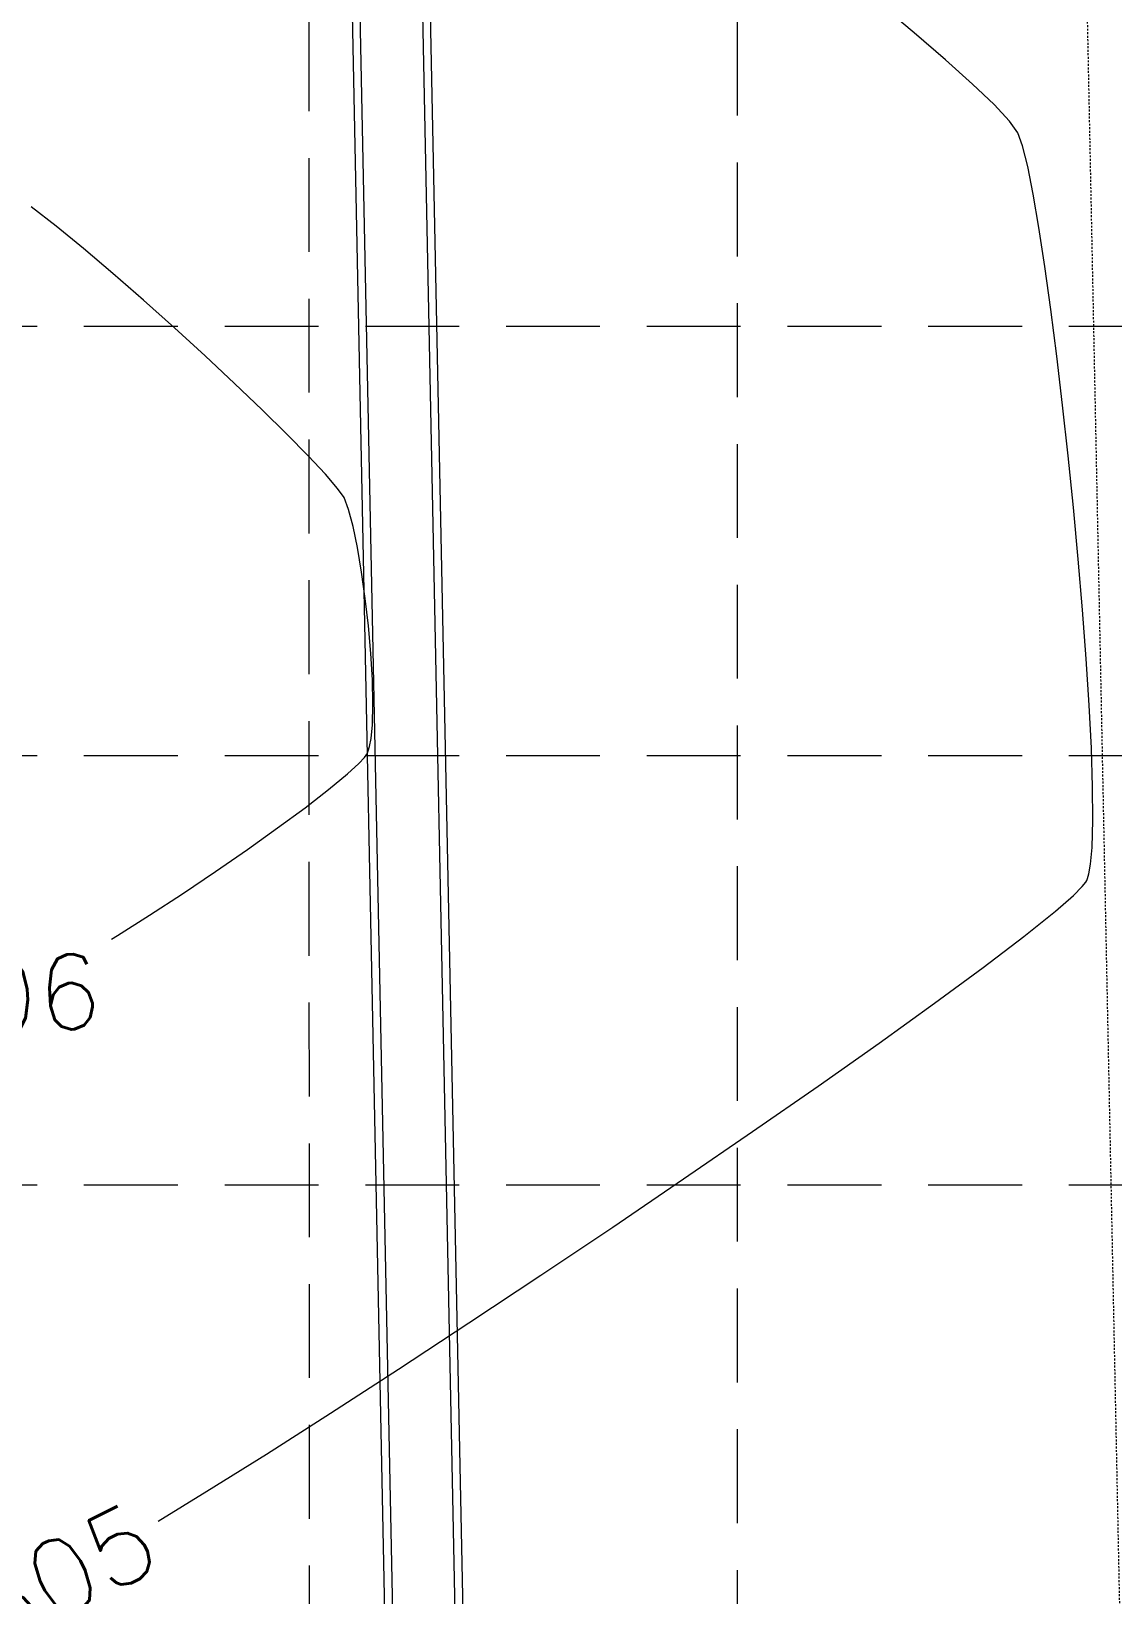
# Model space of a CAD drawing. Extents: x 2140663 to 2528301, y 336313 to 7007653.
# Drawn here: x 2528062.6 to 2528131.7, y 7006747.2 to 7006847.1 of the extents above; entities that cross this region are included whole.
import ezdxf

# ---------------------------------------------------------------- set-up
doc = ezdxf.new("R2010")
doc.units = 0
doc.header["$MEASUREMENT"] = 0
doc.linetypes.add('HIDDEN', pattern=[0.375, 0.25, -0.125])
doc.linetypes.add('xdrc002pt$0$HIDDEN2', pattern=[0.1875, 0.125, -0.0625])
for name, color, linetype in [('1 EXISTING CONTOURS', 43, 'Continuous'), ('GRID', 254, 'HIDDEN'), ('xdrc002pt$0$V-ESMT-ACCS-N', 2, 'xdrc002pt$0$HIDDEN2'), ('xdrc002STM$0$C-STRM-PIPE-N', 5, 'Continuous')]:
    doc.layers.add(name, color=color, linetype=linetype)
doc.styles.add('L200', font='simplex', dxfattribs={"height": 12})

msp = doc.modelspace()

# ---------------------------------------------------------------- linework, layer by layer
at = {"layer": '1 EXISTING CONTOURS', "color": 43, "lineweight": 0, "extrusion": (0.6454879085347226, 0.7637704890446276, 0), "elevation": 6983493.274647921}
msp.add_lwpolyline([(2591932.323042816, 605), (2591935.247189978, 605)], dxfattribs=at)
at = {"layer": '1 EXISTING CONTOURS', "color": 43, "lineweight": 0}
for points, elevation in [([(2528121.053466733, 7006845.314550581), (2528119.050177799, 7006847.047882162)], 605), ([(2528122.772405834, 7006843.771860116), (2528121.053466733, 7006845.314550581)], 605), ([(2528125.140188705, 7006841.404286792), (2528124.152733645, 7006842.456281832)], 605), ([(2528126.309446885, 7006838.503231112), (2528125.980641286, 7006839.825729141)], 605), ([(2528126.660741759, 7006836.740074881), (2528126.309446885, 7006838.503231112)], 605), ([(2528069.755543314, 7006829.951566054), (2528067.800443592, 7006831.660403799)], 606), ([(2528128.167122159, 7006826.385326068), (2528127.787716109, 7006829.358886042)], 605), ([(2528128.538094521, 7006823.247222426), (2528128.167122159, 7006826.385326068)], 605), ([(2528078.924213939, 7006821.384712229), (2528077.335037153, 7006822.944048172)], 606), ([(2528080.292923894, 7006819.9966278), (2528078.924213939, 7006821.384712229)], 606), ([(2528082.585311937, 7006817.331054092), (2528082.172566974, 7006817.92268168)], 606), ([(2528083.69987508, 7006812.573347844), (2528083.438270027, 7006814.133022283)], 606), ([(2528129.813955234, 7006810.153829296), (2528129.538563551, 7006813.397878549)], 605), ([(2528130.049990265, 7006807.021350907), (2528129.813955234, 7006810.153829296)], 605), ([(2528084.392535424, 7006805.683245982), (2528084.290448443, 7006807.367213435)], 606), ([(2528084.432225234, 7006804.138541067), (2528084.392535424, 7006805.683245982)], 606), ([(2528084.400510808, 7006802.801233001), (2528084.432225234, 7006804.138541067)], 606), ([(2528084.219002051, 7006801.407156153), (2528084.317675472, 7006801.926498539)], 606), ([(2528084.317675472, 7006801.926498539), (2528084.400510808, 7006802.801233001)], 606), ([(2528084.037424855, 7006800.931924799), (2528084.086841004, 7006801.021344679)], 606), ([(2528084.086841004, 7006801.021344679), (2528084.134735628, 7006801.134203278)], 606), ([(2528084.134735628, 7006801.134203278), (2528084.219002051, 7006801.407156153)], 606), ([(2528130.46010952, 7006798.845569992), (2528130.379252001, 7006801.311998347)], 605), ([(2528130.476872016, 7006796.711604124), (2528130.46010952, 7006798.845569992)], 605), ([(2528078.334007964, 7006796.207111754), (2528080.085008177, 7006797.497054237)], 606), ([(2528130.423354898, 7006794.965323654), (2528130.476872016, 7006796.711604124)], 605), ([(2528072.24268304, 7006792.004586631), (2528074.352659363, 7006793.420341075)], 606), ([(2528130.080743442, 7006792.856710534), (2528130.130178233, 7006792.975257528)], 605), ([(2528129.792227968, 7006792.459938418), (2528130.015978274, 7006792.744203817)], 605), ([(2528126.060942227, 7006789.262824516), (2528128.082136018, 7006790.884747276)], 605), ([(2528108.704826106, 7006776.788245255), (2528112.895339483, 7006779.698952681)], 605), ([(2528104.303105335, 7006773.769364336), (2528108.704826106, 7006776.788245255)], 605), ([(2528090.572887058, 7006764.562292074), (2528095.16291697, 7006767.606526598)], 605), ([(2528086.068525115, 7006761.60932864), (2528090.572887058, 7006764.562292074)], 605), ([(2528070.692086737, 7006751.890675762), (2528073.811635499, 7006753.796676348)], 605)]:
    msp.add_lwpolyline(points, dxfattribs=dict(at, elevation=elevation))
at = {"layer": '1 EXISTING CONTOURS', "color": 43, "lineweight": 0, "extrusion": (-0.6899247229196706, -0.7238811205607008, 0), "elevation": -6816336.324426873}
msp.add_lwpolyline([(-3004132.495594623, 605), (-3004134.40243785, 605)], dxfattribs=at)
at = {"layer": '1 EXISTING CONTOURS', "color": 43, "lineweight": 0, "extrusion": (0.8120852552812631, 0.5835388060401517, 0), "elevation": 6141817.017023338}
msp.add_lwpolyline([(4214892.53875159, 605), (4214893.464689756, 605)], dxfattribs=at)
at = {"layer": '1 EXISTING CONTOURS', "color": 43, "lineweight": 0, "extrusion": (0.9399599333125224, 0.3412848132676263, 0), "elevation": 4767665.149689376}
msp.add_lwpolyline([(5723337.692103694, 605), (5723338.571520879, 605)], dxfattribs=at)
at = {"layer": '1 EXISTING CONTOURS', "color": 43, "lineweight": 0, "extrusion": (-0.6139246370806066, -0.78936464323242, 0), "elevation": -7082988.443423918}
msp.add_lwpolyline([(-2306103.983185331, 606.0000000000007), (-2306105.99179379, 606.0000000000007)], dxfattribs=at)
at = {"layer": '1 EXISTING CONTOURS', "color": 43, "lineweight": 0, "extrusion": (0.9856780040281131, 0.1686382885798923, 0), "elevation": 3673539.797095136}
msp.add_lwpolyline([(6480143.719316406, 605), (6480145.899127172, 605)], dxfattribs=at)
at = {"layer": '1 EXISTING CONTOURS', "color": 43, "lineweight": 0, "extrusion": (-0.6333988072812327, -0.7738255300354931, 0), "elevation": -7023340.397682847}
msp.add_lwpolyline([(-2481837.878226631, 606), (-2481840.149811444, 606)], dxfattribs=at)
at = {"layer": '1 EXISTING CONTOURS', "color": 43, "lineweight": 0, "extrusion": (0.9885885450723183, 0.1506409258860183, 0), "elevation": 3554793.471097178}
msp.add_lwpolyline([(6546034.510632926, 605), (6546037.018050118, 605)], dxfattribs=at)
at = {"layer": '1 EXISTING CONTOURS', "color": 43, "lineweight": 0, "extrusion": (0.647303752524208, 0.7622321509671963, 0), "elevation": 6977260.141837398}
msp.add_lwpolyline([(2608573.869761779, 606.0000000000003), (2608576.337516598, 606.0000000000003)], dxfattribs=at)
at = {"layer": '1 EXISTING CONTOURS', "color": 43, "lineweight": 0, "extrusion": (0.9905322333681578, 0.1372803505920991, 0), "elevation": 3466092.054733427}
msp.add_lwpolyline([(6593428.064647674, 605.0000000000007), (6593430.84476255, 605.0000000000007)], dxfattribs=at)
at = {"layer": '1 EXISTING CONTOURS', "color": 43, "lineweight": 0, "extrusion": (-0.6671082468814576, -0.7449607955743365, 0), "elevation": -6906309.797787275}
msp.add_lwpolyline([(-2790998.530832103, 606.0000000000007), (-2791001.188828754, 606.0000000000007)], dxfattribs=at)
at = {"layer": '1 EXISTING CONTOURS', "color": 43, "lineweight": 0, "extrusion": (-0.6751868193773147, -0.7376467711168709, 0), "elevation": -6875484.895912383}
msp.add_lwpolyline([(-2866091.427049004, 606), (-2866094.078742024, 606)], dxfattribs=at)
at = {"layer": '1 EXISTING CONTOURS', "color": 43, "lineweight": 0, "extrusion": (-0.6829776088207764, -0.7304393101753591, 0), "elevation": -6844679.158226146}
msp.add_lwpolyline([(-2938898.550829255, 606), (-2938901.128494752, 606)], dxfattribs=at)
at = {"layer": '1 EXISTING CONTOURS', "color": 43, "lineweight": 0, "extrusion": (0.6911082641854487, 0.7227512484766638, 0), "elevation": 6811365.169409854}
msp.add_lwpolyline([(3015302.192172249, 606.0000000000007), (3015304.628071934, 606.0000000000007)], dxfattribs=at)
at = {"layer": '1 EXISTING CONTOURS', "color": 43, "lineweight": 0, "extrusion": (0.9940330190628972, 0.1090795902664734, 0), "elevation": 3277344.652177788}
msp.add_lwpolyline([(6689243.174482231, 605.0000000000003), (6689246.441400274, 605.0000000000003)], dxfattribs=at)
at = {"layer": '1 EXISTING CONTOURS', "color": 43, "lineweight": 0, "extrusion": (0.7287470092139553, 0.6847830288213308, 0), "elevation": 6640482.372217683}
msp.add_lwpolyline([(3375011.031445558, 606.0000000000007), (3375012.636551105, 606.0000000000007)], dxfattribs=at)
at = {"layer": '1 EXISTING CONTOURS', "color": 43, "lineweight": 0, "extrusion": (0.9948748052585761, 0.1011143998731661, 0), "elevation": 3223662.140832007}
msp.add_lwpolyline([(6715275.128286395, 605.0000000000007), (6715278.446816772, 605.0000000000007)], dxfattribs=at)
at = {"layer": '1 EXISTING CONTOURS', "color": 43, "lineweight": 0, "extrusion": (0.7570019194045481, 0.6534126521715279, 0), "elevation": 6492106.539188052}
msp.add_lwpolyline([(3652293.739103677, 606), (3652294.933592394, 606)], dxfattribs=at)
at = {"layer": '1 EXISTING CONTOURS', "color": 43, "lineweight": 0, "extrusion": (0.9342569067831227, 0.3566006619848477, 0), "elevation": 4860514.314906604}
msp.add_lwpolyline([(5644650.758735461, 606), (5644651.562630369, 606)], dxfattribs=at)
at = {"layer": '1 EXISTING CONTOURS', "color": 43, "lineweight": 0, "extrusion": (0.9668959613542654, 0.2551709229454073, 0), "elevation": 4232328.972517963}
msp.add_lwpolyline([(6129768.287438445, 606), (6129769.413435538, 606)], dxfattribs=at)
at = {"layer": '1 EXISTING CONTOURS', "color": 43, "lineweight": 0, "extrusion": (0.9956579821134172, 0.09308696285645167, 0), "elevation": 3169395.333397918}
msp.add_lwpolyline([(6741053.788324448, 605), (6741057.10311454, 605)], dxfattribs=at)
at = {"layer": '1 EXISTING CONTOURS', "color": 43, "lineweight": 0, "extrusion": (0.9795532155940433, 0.2011852326075894, 0), "elevation": 3886059.792437685}
msp.add_lwpolyline([(6354934.26049202, 606), (6354935.647109279, 606)], dxfattribs=at)
at = {"layer": '1 EXISTING CONTOURS', "color": 43, "lineweight": 0, "extrusion": (0.9904839564565758, 0.1376282383892496, 0), "elevation": 3468361.616499157}
msp.add_lwpolyline([(6592198.024470751, 606), (6592199.733684872, 606)], dxfattribs=at)
at = {"layer": '1 EXISTING CONTOURS', "color": 43, "lineweight": 0, "extrusion": (0.9936003568402438, 0.112952781669777, 0), "elevation": 3303343.879623676}
msp.add_lwpolyline([(6676413.908897555, 606.0000000000007), (6676415.678310744, 606.0000000000007)], dxfattribs=at)
at = {"layer": '1 EXISTING CONTOURS', "color": 43, "lineweight": 0, "extrusion": (0.9960991945752432, 0.08824054944611316, 0), "elevation": 3136507.257480008}
msp.add_lwpolyline([(6756395.628189925, 606.0000000000007), (6756397.390158691, 606.0000000000007)], dxfattribs=at)
at = {"layer": '1 EXISTING CONTOURS', "color": 43, "lineweight": 0, "extrusion": (0.9979434448163657, 0.06410055341450165, 0), "elevation": 2972071.018768265}
msp.add_lwpolyline([(6830339.628945934, 605), (6830342.600742217, 605)], dxfattribs=at)
at = {"layer": '1 EXISTING CONTOURS', "color": 43, "lineweight": 0, "extrusion": (0.9987234054076048, 0.05051296359388723, 0), "elevation": 2878837.281263554}
msp.add_lwpolyline([(6870153.109525708, 605.0000000000003), (6870155.856700678, 605.0000000000003)], dxfattribs=at)
at = {"layer": '1 EXISTING CONTOURS', "color": 43, "lineweight": 0, "extrusion": (0.8076627316913124, -0.5896447335785567, 0), "elevation": -2089684.009131019}
msp.add_lwpolyline([(7149803.157616553, 606), (7149803.419807198, 606)], dxfattribs=at)
at = {"layer": '1 EXISTING CONTOURS', "color": 43, "lineweight": 0, "extrusion": (-0.6785473103241587, 0.7345567014545915, 0), "elevation": 3431467.862632213}
msp.add_lwpolyline([(-6611465.235789364, 606), (-6611466.205082817, 606)], dxfattribs=at)
at = {"layer": '1 EXISTING CONTOURS', "color": 43, "lineweight": 0, "extrusion": (0.7353573701622013, -0.6776795246634884, 0), "elevation": -2889320.265827954}
msp.add_lwpolyline([(6865732.697586308, 606.0000000000007), (6865733.234852446, 606.0000000000007)], dxfattribs=at)
at = {"layer": '1 EXISTING CONTOURS', "color": 43, "lineweight": 0, "extrusion": (-0.6380889079231643, 0.7699626910347175, 0), "elevation": 3781832.730142844}
msp.add_lwpolyline([(-6417489.016334362, 606.0000000000007), (-6417490.58881658, 606.0000000000007)], dxfattribs=at)
at = {"layer": '1 EXISTING CONTOURS', "color": 43, "lineweight": 0, "extrusion": (0.6112389288802232, -0.7914461269229621, 0), "elevation": -4000241.777893259}
msp.add_lwpolyline([(6283666.588810856, 606), (6283668.497935674, 606)], dxfattribs=at)
at = {"layer": '1 EXISTING CONTOURS', "color": 43, "lineweight": 0, "extrusion": (0.579347531459638, -0.8150806326932472, 0), "elevation": -4246467.943501187}
msp.add_lwpolyline([(6119955.405111714, 606.0000000000003), (6119957.774012252, 606.0000000000003)], dxfattribs=at)
at = {"layer": '1 EXISTING CONTOURS', "color": 43, "lineweight": 0, "extrusion": (0.995949657037394, -0.08991262785113813, 0), "elevation": 1887891.279939738}
msp.add_lwpolyline([(7205724.807383251, 605), (7205725.892559681, 605)], dxfattribs=at)
at = {"layer": '1 EXISTING CONTOURS', "color": 43, "lineweight": 0, "extrusion": (0.5677910516019843, -0.8231727168223646, 0), "elevation": -4332383.180810765}
msp.add_lwpolyline([(6059436.437700872, 606), (6059438.92867708, 606)], dxfattribs=at)
at = {"layer": '1 EXISTING CONTOURS', "color": 43, "lineweight": 0, "extrusion": (0.9847884372981413, -0.1737576869202778, 0), "elevation": 1272189.214709439}
msp.add_lwpolyline([(7339491.060729744, 605.0000000000007), (7339491.677670049, 605.0000000000007)], dxfattribs=at)
at = {"layer": '1 EXISTING CONTOURS', "color": 43, "lineweight": 0, "extrusion": (0.8666605155178877, -0.4988983371813031, 0), "elevation": -1304646.786113326}
msp.add_lwpolyline([(7333790.472968377, 605), (7333790.602784742, 605)], dxfattribs=at)
at = {"layer": '1 EXISTING CONTOURS', "color": 43, "lineweight": 0, "extrusion": (0.9596546658286388, -0.281181298014864, 0), "elevation": 455952.7315431617}
msp.add_lwpolyline([(7434964.48275522, 605.0000000000007), (7434964.797169728, 605.0000000000007)], dxfattribs=at)
at = {"layer": '1 EXISTING CONTOURS', "color": 43, "lineweight": 0, "extrusion": (0.5465495667616815, -0.8374267556464973, 0), "elevation": -4485958.306910153}
msp.add_lwpolyline([(5946631.951982845, 606), (5946634.47072606, 606)], dxfattribs=at)
at = {"layer": '1 EXISTING CONTOURS', "color": 43, "lineweight": 0, "extrusion": (0.6593579875970583, -0.751829132311297, 0), "elevation": -3600968.066541437}
msp.add_lwpolyline([(6520703.879644524, 605.0000000000007), (6520705.406351553, 605.0000000000007)], dxfattribs=at)
at = {"layer": '1 EXISTING CONTOURS', "color": 43, "lineweight": 0, "extrusion": (0.7110199762395092, -0.7031718092958278, 0), "elevation": -3129428.146614937}
msp.add_lwpolyline([(6759678.208897796, 605.0000000000007), (6759679.008516211, 605.0000000000007)], dxfattribs=at)
at = {"layer": '1 EXISTING CONTOURS', "color": 43, "lineweight": 0, "extrusion": (0.5349483888121411, -0.8448847384746008, 0), "elevation": -4567543.422580386}
msp.add_lwpolyline([(5884196.806266302, 606.0000000000007), (5884199.230695898, 606.0000000000007)], dxfattribs=at)
at = {"layer": '1 EXISTING CONTOURS', "color": 43, "lineweight": 0, "extrusion": (0.5211125257481822, -0.8534879820526767, 0), "elevation": -4662802.541736653}
msp.add_lwpolyline([(5809000.97110837, 606), (5809001.41408195, 606)], dxfattribs=at)
at = {"layer": '1 EXISTING CONTOURS', "color": 43, "lineweight": 0, "extrusion": (0.605227744704783, -0.7960523707894867, 0), "elevation": -4047679.170100326}
msp.add_lwpolyline([(6253220.737121041, 605.0000000000003), (6253224.007628716, 605.0000000000003)], dxfattribs=at)
at = {"layer": '1 EXISTING CONTOURS', "color": 43, "lineweight": 0, "extrusion": (0.5922383187648026, -0.8057628520766146, 0), "elevation": -4148557.31931652}
msp.add_lwpolyline([(6186752.026495912, 605.0000000000007), (6186755.888150916, 605.0000000000007)], dxfattribs=at)
at = {"layer": '1 EXISTING CONTOURS', "color": 43, "lineweight": 0, "extrusion": (-0.5831056872161592, 0.812396305713025, 0), "elevation": 4218124.894359899}
msp.add_lwpolyline([(-6139527.445706815, 605), (-6139531.80988479, 605)], dxfattribs=at)
at = {"layer": '1 EXISTING CONTOURS', "color": 43, "lineweight": 0, "extrusion": (0.57614393835948, -0.8173482503141656, 0), "elevation": -4270422.207137512}
msp.add_lwpolyline([(6103262.302574256, 605), (6103267.080326137, 605)], dxfattribs=at)
at = {"layer": '1 EXISTING CONTOURS', "color": 43, "lineweight": 0, "extrusion": (0.5611710724076537, -0.8276998414237156, 0), "elevation": -4380806.534862685}
msp.add_lwpolyline([(6024504.797534066, 605), (6024510.281054901, 605)], dxfattribs=at)
at = {"layer": '1 EXISTING CONTOURS', "color": 43, "lineweight": 0, "extrusion": (0.5569464012501573, -0.8305484369586756, 0), "elevation": -4411446.380728812}
msp.add_lwpolyline([(6002099.488894645, 605.0000000000003), (6002105.029184451, 605.0000000000003)], dxfattribs=at)
at = {"layer": '1 EXISTING CONTOURS', "color": 43, "lineweight": 0, "extrusion": (-0.5433466509271552, 0.8395084376742404, 0), "elevation": 4508608.393214613}
msp.add_lwpolyline([(-5929444.864944614, 605.0000000000003), (-5929450.039967215, 605.0000000000003)], dxfattribs=at)
at = {"layer": '1 EXISTING CONTOURS', "color": 43, "lineweight": 0, "extrusion": (0.5376269498826005, -0.8431828169263957, 0), "elevation": -4548813.754042763}
msp.add_lwpolyline([(5898652.555540269, 605), (5898657.430366228, 605)], dxfattribs=at)
at = {"layer": '1 EXISTING CONTOURS', "color": 43, "lineweight": 0, "extrusion": (0.5305928072739822, -0.8476268476571015, 0), "elevation": -4597734.852274687}
msp.add_lwpolyline([(5860596.402457207, 605.0000000000003), (5860600.887974633, 605.0000000000003)], dxfattribs=at)
at = {"layer": 'GRID', "color": 253, "linetype": 'HIDDEN', "lineweight": 0, "ltscale": 24}
for p, q in [((2528080.45980197, 7006032.041801908), (2528080.250281271, 7007625.178615601)), ((2528107.768453324, 7006031.75605775), (2528107.707753342, 7007625.178615601)), ((2527228.947377252, 7006828.296300367), (2528272.331315909, 7006828.296300367)), ((2527228.947377252, 7006800.838828297), (2528272.331315909, 7006800.838828297)), ((2527228.947377252, 7006773.381356229), (2528272.331315909, 7006773.381356229))]:
    msp.add_line(p, q, dxfattribs=at)
at = {"layer": 'xdrc002pt$0$V-ESMT-ACCS-N', "color": 7, "lineweight": 0}
msp.add_line((2528142.323527268, 7006247.687441093), (2528120.687722486, 7007313.340234162), dxfattribs=at)
at = {"layer": 'xdrc002STM$0$C-STRM-PIPE-N', "color": 5, "lineweight": 0}
for p, q in [((2528090.265886434, 7006718.02413555), (2528084.167269258, 7007018.406233497)), ((2528090.764899589, 7006718.077816218), (2528084.667166224, 7007018.416382838)), ((2528086.239630708, 7006719.276737818), (2528082.895337091, 7006883.997018479)), ((2528085.745593453, 7006718.977972821), (2528082.401299835, 7006883.698253482))]:
    msp.add_line(p, q, dxfattribs=at)

# ---------------------------------------------------------------- texts
at = {"layer": '1 EXISTING CONTOURS', "color": 43, "lineweight": 0, "char_height": 4.8, "width": 18.4, "attachment_point": 1, "style": 'L200'}
for s, insert, rotation in [('\\Ftxt.shx;\\W1.0000000000;\\T1.0000000000;\\o\\l606', (2528054.581963239, 7006787.477495043, 606), 3.527925808507694), ('\\Ftxt.shx;\\W1.0000000000;\\T1.0000000000;\\o\\l605', (2528057.991934342, 7006747.765719869, 605), 26.682232557860015)]:
    msp.add_mtext(s, dxfattribs=dict(at, insert=insert, rotation=rotation))

doc.saveas('drawing.dxf')
